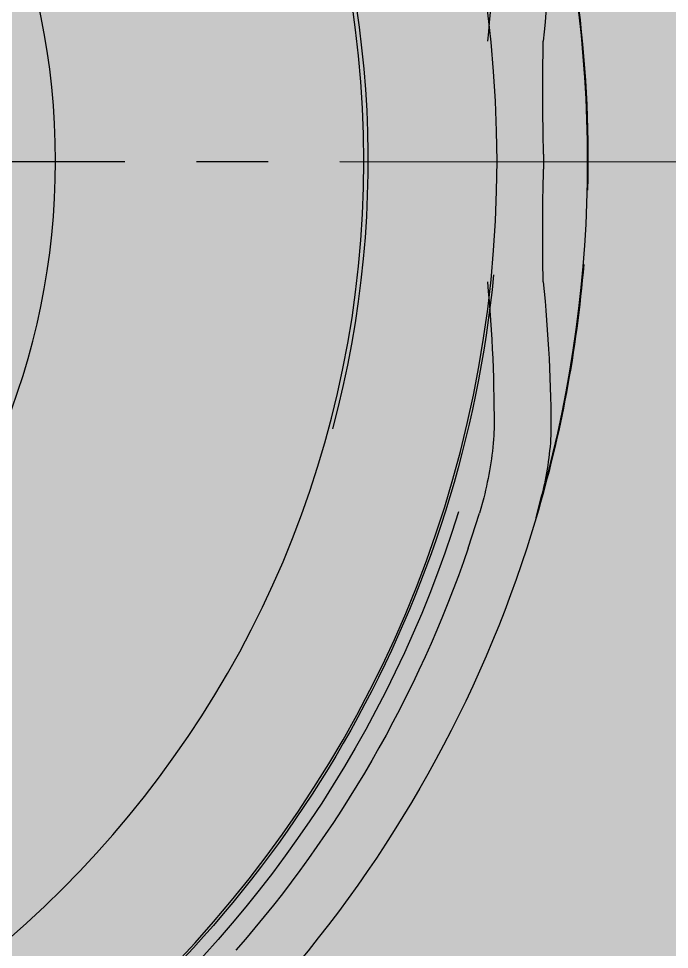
# Model space of a CAD drawing. Header units: millimetres. Extents: x 307301 to 459443, y -2888111 to -2805601.
# Drawn here: x 440039.75 to 440045.42, y -2878166.73 to -2878158.6 of the extents above; entities that cross this region are included whole.
import ezdxf

# ---------------------------------------------------------------- set-up
doc = ezdxf.new("R2010")
doc.units = ezdxf.units.MM
doc.header["$LTSCALE"] = 10
doc.header["$MEASUREMENT"] = 0
doc.linetypes.add('CENTER2', pattern=[1.125, 0.75, -0.125, 0.125, -0.125])
for name, color, linetype in [('$DDT_AUDIT_GENERATED_(131)', 7, 'Continuous'), ('$DDT_AUDIT_GENERATED_(15E)', 7, 'Continuous'), ('$DDT_AUDIT_GENERATED_(224)', 7, 'Continuous'), ('$DDT_AUDIT_GENERATED_(77)', 7, 'Continuous'), ('$DDT_AUDIT_GENERATED_(7E)', 7, 'Continuous'), ('BMA  furniture', 6, 'Continuous'), ('Default', 7, 'Continuous'), ('Furniture - Plan', 3, 'Continuous')]:
    doc.layers.add(name, color=color, linetype=linetype)

# ---------------------------------------------------------------- blocks, each defined once
blk = doc.blocks.new('TUFTUFTU')
at = {"layer": 'Furniture - Plan', "ltscale": 0.01}
h = blk.add_hatch(color=250, dxfattribs=at)
h.dxf.hatch_style = 1
h.set_gradient(color1=(51, 51, 51), color2=(105, 105, 105), one_color=1, tint=0.41, name='INVCYLINDER')
edge = h.paths.add_edge_path()
edge.add_arc((1413476.938, -245799), 296.526, 0, 360)
at = {"layer": '$DDT_AUDIT_GENERATED_(131)', "color": 6, "linetype": 'Continuous'}
blk.add_arc((1413476.938, -245799), 20.547, 287.3387, 320.8192, dxfattribs=at)
at = {"layer": '$DDT_AUDIT_GENERATED_(15E)', "color": 3, "linetype": 'Continuous'}
for radius in [295.946, 295.558]:
    blk.add_circle((1413476.938, -245799), radius, dxfattribs=at)
at = {"layer": '$DDT_AUDIT_GENERATED_(224)', "color": 3, "linetype": 'Continuous'}
for radius in [300, 296.526, 296.132]:
    blk.add_circle((1413476.938, -245799), radius, dxfattribs=at)
at = {"layer": '$DDT_AUDIT_GENERATED_(77)', "color": 6, "linetype": 'Continuous'}
for radius in [20.285, 17.962, 12.581]:
    blk.add_circle((1413476.938, -245799), radius, dxfattribs=at)
for radius, start, end in [(18.03, 345.0261, 285.0261), (20.323, 275.605, 322.8974)]:
    blk.add_arc((1413476.938, -245799), radius, start, end, dxfattribs=at)
at = {"layer": '$DDT_AUDIT_GENERATED_(7E)', "color": 6, "linetype": 'Continuous'}
for p, q in [((1413483.693, -245818.783), (1413483.081, -245818.981)), ((1413482.813, -245819.053), (1413483.081, -245818.981)), ((1413483.165, -245819.967), (1413483.693, -245819.803)), ((1413483.165, -245819.967), (1413482.764, -245820.069))]:
    blk.add_line(p, q, dxfattribs=at)
for radius in [62.905, 61.937]:
    blk.add_circle((1413476.938, -245799), radius, dxfattribs=at)
for centre, radius, start, end in [((1413476.938, -245799), 20.904, 288.8514, 311.2007), ((1413476.938, -245799), 21.872, 287.9893, 312.0628), ((1413481.247, -245812.947), 6.303, 274.3562, 284.3815), ((1413472.39, -245793.591), 25.647, 269.5077, 275.5017), ((1413481.482, -245793.587), 25.646, 264.5503, 270.5445), ((1413476.938, -245799), 21.872, 253.5123, 271.3295), ((1413476.938, -245799), 21.872, 274.7285, 286.5398), ((1413476.938, -245799), 21.86, 254.5973, 285.4548), ((1413472.194, -245794.519), 25.71, 269.9453, 275.9266), ((1413475.725, -245861.539), 41.456, 88.4918, 91.2106), ((1413476.938, -245798.226), 21.872, 269.6802, 270.3719), ((1413478.215, -245863.248), 43.166, 88.8954, 91.5065), ((1413481.679, -245794.515), 25.71, 264.1255, 270.1068), ((1413481.345, -245814.166), 6.071, 273.5983, 283.5089)]:
    blk.add_arc(centre, radius, start, end, dxfattribs=at)
at = {"layer": 'Default', "color": 6, "linetype": 'CENTER2'}
blk.add_line((1413476.921, -245760.289), (1413476.956, -245837.711), dxfattribs=at)
blk = doc.blocks.new('SDTYTYT')
at = {"layer": 'Furniture - Plan', "color": 3, "xscale": 0.5000000000000486, "yscale": 0.5000000000000486, "zscale": 0.5000000000000486, "rotation": 180}
blk.add_blockref('TUFTUFTU', (925445.3989, -2867082.7135), dxfattribs=at)

msp = doc.modelspace()

# ---------------------------------------------------------------- block references
at = {"layer": 'BMA  furniture', "xscale": -1, "rotation": 270}
msp.add_blockref('SDTYTYT', (3184216.9912, -3096866.7773, 0.0555), dxfattribs=at)

doc.saveas('drawing.dxf')
